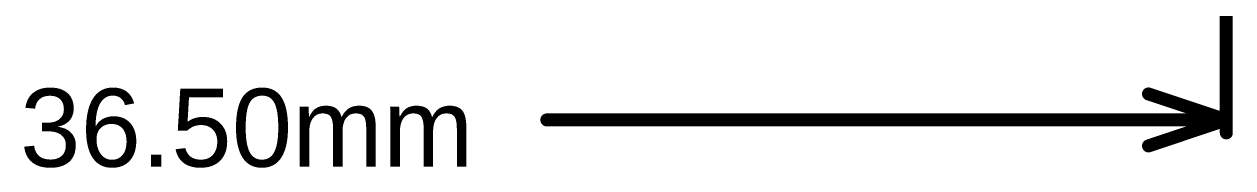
# Model space of a CAD drawing. Header units: inches. Extents: x -3 to 5389, y -3 to 5396.
# Drawn here: x 35.04 to 58.69, y 28.8 to 31.61 of the extents above; entities that cross this region are included whole.
import ezdxf

# ---------------------------------------------------------------- set-up
doc = ezdxf.new("R2010")
doc.units = ezdxf.units.IN
doc.layers.add('Mechanical 1', color=6, linetype='Continuous')
doc.styles.add('Arial', font='', dxfattribs={"height": 0.2})
doc.styles.get('Arial').set_extended_font_data('Arial')

msp = doc.modelspace()

# ---------------------------------------------------------------- linework, layer by layer
at = {"layer": 'Mechanical 1'}
for points in [[(58.562, 29.486, 0.254, 0.254, 0), (58.562, 34.869, 0.254, 0.254, 0)], [(57.038, 30.248, 0.254, 0.254, 0), (58.562, 29.74, 0.254, 0.254, 0)], [(45.264, 29.74, 0.254, 0.254, 0), (58.562, 29.74, 0.254, 0.254, 0)], [(57.038, 29.232, 0.254, 0.254, 0), (58.562, 29.74, 0.254, 0.254, 0)]]:
    msp.add_lwpolyline(points, format="xyseb", dxfattribs=at)
for points in [[(56.975, 30.248, 0.127, 0.127, 1), (57.102, 30.248, 0.127, 0.127, 1)], [(45.2, 29.74, 0.127, 0.127, 1), (45.327, 29.74, 0.127, 0.127, 1)], [(58.499, 29.74, 0.127, 0.127, 1), (58.626, 29.74, 0.127, 0.127, 1)], [(58.499, 29.74, 0.127, 0.127, 1), (58.626, 29.74, 0.127, 0.127, 1)], [(58.499, 29.74, 0.127, 0.127, 1), (58.626, 29.74, 0.127, 0.127, 1)], [(58.499, 29.486, 0.127, 0.127, 1), (58.626, 29.486, 0.127, 0.127, 1)], [(56.975, 29.232, 0.127, 0.127, 1), (57.102, 29.232, 0.127, 0.127, 1)]]:
    msp.add_lwpolyline(points, format="xyseb", close=True, dxfattribs=at)

# ---------------------------------------------------------------- texts
at = {"layer": 'Mechanical 1', "style": 'Arial'}
msp.add_text('36.50mm', height=1.524, dxfattribs=at).set_placement((34.955, 28.826))

doc.saveas('drawing.dxf')
